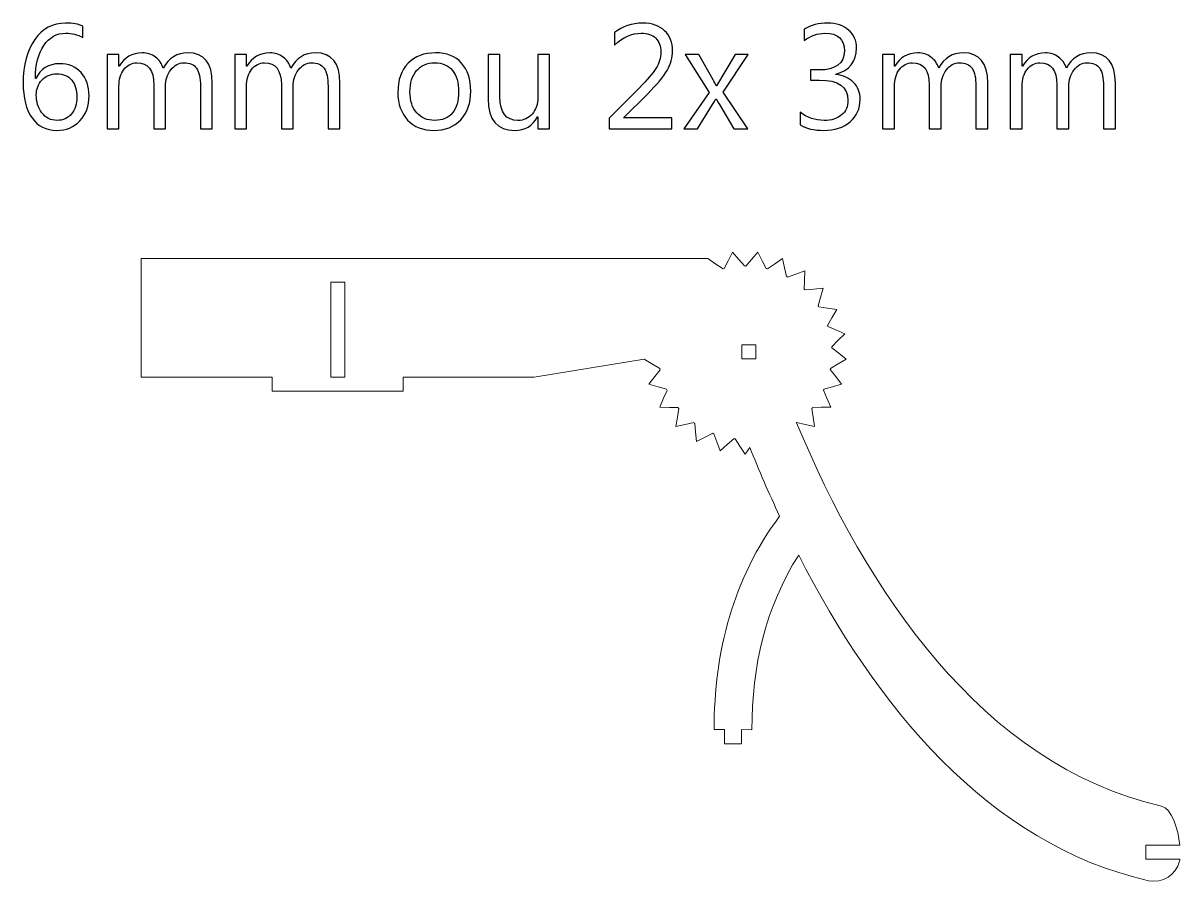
# Model space of a CAD drawing. Header units: millimetres. Extents: x -283 to 283, y -432 to 191.
# Drawn here: x -89.6 to 154.7, y -431.5 to -249.8 of the extents above; entities that cross this region are included whole.
import ezdxf

# ---------------------------------------------------------------- set-up
doc = ezdxf.new("R2010")
doc.units = ezdxf.units.MM
doc.header["$MEASUREMENT"] = 0
doc.layers.add('Camada 1', color=7, linetype='Continuous')

msp = doc.modelspace()

# ---------------------------------------------------------------- linework, layer by layer
at = {"layer": 'Camada 1', "color": 250}
for points, knots in [([(-76.9852, -250.445), (-76.9852, -250.445), (-76.9852, -252.813), (-76.9852, -252.813), (-76.9852, -252.813), (-78.1118, -252.2289), (-79.3062, -251.942), (-80.5581, -251.942), (-80.5581, -251.942), (-82.5036, -251.942), (-84.0631, -252.8078), (-85.2263, -254.5395), (-85.2263, -254.5395), (-86.3946, -256.2712), (-86.9788, -258.587), (-86.9788, -261.4922), (-86.9788, -261.4922), (-86.9788, -261.4922), (-86.9162, -261.4922), (-86.9162, -261.4922), (-86.9162, -261.4922), (-85.8991, -259.4215), (-84.2248, -258.3888), (-81.9038, -258.3888), (-81.9038, -258.3888), (-79.9895, -258.3888), (-78.4665, -259.0043), (-77.3347, -260.23), (-77.3347, -260.23), (-76.2028, -261.4557), (-75.6395, -263.0987), (-75.6395, -265.159), (-75.6395, -265.159), (-75.6395, -267.3079), (-76.2863, -269.0605), (-77.5798, -270.4218), (-77.5798, -270.4218), (-78.8733, -271.7831), (-80.5163, -272.4612), (-82.514, -272.4612), (-82.514, -272.4612), (-84.7151, -272.4612), (-86.4416, -271.5849), (-87.6934, -269.8324), (-87.6934, -269.8324), (-88.9504, -268.0799), (-89.5763, -265.6232), (-89.5763, -262.452), (-89.5763, -262.452), (-89.5763, -258.6131), (-88.7522, -255.5462), (-87.1144, -253.2564), (-87.1144, -253.2564), (-85.4766, -250.9614), (-83.312, -249.8139), (-80.6206, -249.8139), (-80.6206, -249.8139), (-79.0924, -249.8139), (-77.8771, -250.0278), (-76.9852, -250.445)], [0, 0, 0, 0, 0.0625, 0.0625, 0.0625, 0.0625, 0.125, 0.125, 0.125, 0.125, 0.1875, 0.1875, 0.1875, 0.1875, 0.25, 0.25, 0.25, 0.25, 0.3125, 0.3125, 0.3125, 0.3125, 0.375, 0.375, 0.375, 0.375, 0.4375, 0.4375, 0.4375, 0.4375, 0.5, 0.5, 0.5, 0.5, 0.5625, 0.5625, 0.5625, 0.5625, 0.625, 0.625, 0.625, 0.625, 0.6875, 0.6875, 0.6875, 0.6875, 0.75, 0.75, 0.75, 0.75, 0.8125, 0.8125, 0.8125, 0.8125, 0.875, 0.875, 0.875, 0.875, 1, 1, 1, 1]), ([(47.3976, -272.0961), (47.3976, -272.0961), (34.1911, -272.0961), (34.1911, -272.0961), (34.1911, -272.0961), (34.1911, -272.0961), (34.1911, -269.8637), (34.1911, -269.8637), (34.1911, -269.8637), (34.1911, -269.8637), (40.5805, -263.4638), (40.5805, -263.4638), (40.5805, -263.4638), (42.2078, -261.8313), (43.3762, -260.4751), (44.0699, -259.3902), (44.0699, -259.3902), (44.7688, -258.3053), (45.1183, -257.1474), (45.1183, -255.9113), (45.1183, -255.9113), (45.1183, -254.649), (44.7584, -253.6737), (44.0334, -252.9799), (44.0334, -252.9799), (43.3084, -252.2862), (42.2809, -251.942), (40.9456, -251.942), (40.9456, -251.942), (38.9897, -251.942), (37.1172, -252.7765), (35.3229, -254.4456), (35.3229, -254.4456), (35.3229, -254.4456), (35.3229, -251.8168), (35.3229, -251.8168), (35.3229, -251.8168), (37.0337, -250.4815), (39.0262, -249.8139), (41.3003, -249.8139), (41.3003, -249.8139), (43.2562, -249.8139), (44.7897, -250.3459), (45.9111, -251.4048), (45.9111, -251.4048), (47.0325, -252.4636), (47.5958, -253.8875), (47.5958, -255.6713), (47.5958, -255.6713), (47.5958, -257.0744), (47.2046, -258.4462), (46.4327, -259.7867), (46.4327, -259.7867), (45.6555, -261.1271), (44.2681, -262.791), (42.26, -264.7782), (42.26, -264.7782), (42.26, -264.7782), (37.2006, -269.775), (37.2006, -269.775), (37.2006, -269.775), (37.2006, -269.775), (37.2006, -269.8324), (37.2006, -269.8324), (37.2006, -269.8324), (37.2006, -269.8324), (47.3976, -269.8324), (47.3976, -269.8324), (47.3976, -269.8324), (47.3976, -269.8324), (47.3976, -272.0961), (47.3976, -272.0961)], [0, 0, 0, 0, 0.05263158, 0.05263158, 0.05263158, 0.05263158, 0.10526316, 0.10526316, 0.10526316, 0.10526316, 0.15789474, 0.15789474, 0.15789474, 0.15789474, 0.21052632, 0.21052632, 0.21052632, 0.21052632, 0.26315789, 0.26315789, 0.26315789, 0.26315789, 0.31578947, 0.31578947, 0.31578947, 0.31578947, 0.36842105, 0.36842105, 0.36842105, 0.36842105, 0.42105263, 0.42105263, 0.42105263, 0.42105263, 0.47368421, 0.47368421, 0.47368421, 0.47368421, 0.52631579, 0.52631579, 0.52631579, 0.52631579, 0.57894737, 0.57894737, 0.57894737, 0.57894737, 0.63157895, 0.63157895, 0.63157895, 0.63157895, 0.68421053, 0.68421053, 0.68421053, 0.68421053, 0.73684211, 0.73684211, 0.73684211, 0.73684211, 0.78947368, 0.78947368, 0.78947368, 0.78947368, 0.84210526, 0.84210526, 0.84210526, 0.84210526, 0.89473684, 0.89473684, 0.89473684, 0.89473684, 1, 1, 1, 1]), ([(74.5358, -271.2876), (74.5358, -271.2876), (74.5358, -268.5806), (74.5358, -268.5806), (74.5358, -268.5806), (76.0327, -269.7646), (77.7227, -270.354), (79.6056, -270.354), (79.6056, -270.354), (81.1339, -270.354), (82.3544, -269.9732), (83.2672, -269.2065), (83.2672, -269.2065), (84.1799, -268.445), (84.6337, -267.4175), (84.6337, -266.1187), (84.6337, -266.1187), (84.6337, -263.2604), (82.6047, -261.8261), (78.5364, -261.8261), (78.5364, -261.8261), (78.5364, -261.8261), (76.7212, -261.8261), (76.7212, -261.8261), (76.7212, -261.8261), (76.7212, -261.8261), (76.7212, -259.7032), (76.7212, -259.7032), (76.7212, -259.7032), (76.7212, -259.7032), (78.4477, -259.7032), (78.4477, -259.7032), (78.4477, -259.7032), (82.0623, -259.7032), (83.8722, -258.3575), (83.8722, -255.6713), (83.8722, -255.6713), (83.8722, -253.1834), (82.49, -251.942), (79.7308, -251.942), (79.7308, -251.942), (78.1921, -251.942), (76.7421, -252.4636), (75.3755, -253.512), (75.3755, -253.512), (75.3755, -253.512), (75.3755, -251.0709), (75.3755, -251.0709), (75.3755, -251.0709), (76.7786, -250.2364), (78.4425, -249.8139), (80.3567, -249.8139), (80.3567, -249.8139), (82.2031, -249.8139), (83.674, -250.3042), (84.7798, -251.2848), (84.7798, -251.2848), (85.8855, -252.2602), (86.4384, -253.512), (86.4384, -255.0402), (86.4384, -255.0402), (86.4384, -257.9246), (84.9727, -259.7814), (82.0362, -260.6055), (82.0362, -260.6055), (82.0362, -260.6055), (82.0362, -260.6681), (82.0362, -260.6681), (82.0362, -260.6681), (83.6166, -260.8194), (84.8736, -261.3723), (85.8021, -262.3216), (85.8021, -262.3216), (86.7357, -263.2761), (87.2051, -264.4653), (87.2051, -265.8892), (87.2051, -265.8892), (87.2051, -267.8556), (86.4958, -269.4464), (85.0875, -270.6513), (85.0875, -270.6513), (83.674, -271.8614), (81.8119, -272.4612), (79.5013, -272.4612), (79.5013, -272.4612), (77.4254, -272.4612), (75.7667, -272.07), (74.5358, -271.2876)], [0, 0, 0, 0, 0.04347826, 0.04347826, 0.04347826, 0.04347826, 0.08695652, 0.08695652, 0.08695652, 0.08695652, 0.13043478, 0.13043478, 0.13043478, 0.13043478, 0.17391304, 0.17391304, 0.17391304, 0.17391304, 0.2173913, 0.2173913, 0.2173913, 0.2173913, 0.26086957, 0.26086957, 0.26086957, 0.26086957, 0.30434783, 0.30434783, 0.30434783, 0.30434783, 0.34782609, 0.34782609, 0.34782609, 0.34782609, 0.39130435, 0.39130435, 0.39130435, 0.39130435, 0.43478261, 0.43478261, 0.43478261, 0.43478261, 0.47826087, 0.47826087, 0.47826087, 0.47826087, 0.52173913, 0.52173913, 0.52173913, 0.52173913, 0.56521739, 0.56521739, 0.56521739, 0.56521739, 0.60869565, 0.60869565, 0.60869565, 0.60869565, 0.65217391, 0.65217391, 0.65217391, 0.65217391, 0.69565217, 0.69565217, 0.69565217, 0.69565217, 0.73913043, 0.73913043, 0.73913043, 0.73913043, 0.7826087, 0.7826087, 0.7826087, 0.7826087, 0.82608696, 0.82608696, 0.82608696, 0.82608696, 0.86956522, 0.86956522, 0.86956522, 0.86956522, 0.91304348, 0.91304348, 0.91304348, 0.91304348, 1, 1, 1, 1]), ([(-49.6332, -272.0961), (-49.6332, -272.0961), (-52.1368, -272.0961), (-52.1368, -272.0961), (-52.1368, -272.0961), (-52.1368, -272.0961), (-52.1368, -263.1092), (-52.1368, -263.1092), (-52.1368, -263.1092), (-52.1368, -261.3775), (-52.408, -260.1257), (-52.9401, -259.3537), (-52.9401, -259.3537), (-53.4773, -258.5766), (-54.3744, -258.1906), (-55.6367, -258.1906), (-55.6367, -258.1906), (-56.7059, -258.1906), (-57.6187, -258.6809), (-58.3646, -259.6563), (-58.3646, -259.6563), (-59.1156, -260.6368), (-59.4912, -261.8052), (-59.4912, -263.1718), (-59.4912, -263.1718), (-59.4912, -263.1718), (-59.4912, -272.0961), (-59.4912, -272.0961), (-59.4912, -272.0961), (-59.4912, -272.0961), (-61.9948, -272.0961), (-61.9948, -272.0961), (-61.9948, -272.0961), (-61.9948, -272.0961), (-61.9948, -262.8066), (-61.9948, -262.8066), (-61.9948, -262.8066), (-61.9948, -259.7293), (-63.184, -258.1906), (-65.5572, -258.1906), (-65.5572, -258.1906), (-66.6578, -258.1906), (-67.5601, -258.6496), (-68.2747, -259.5728), (-68.2747, -259.5728), (-68.9893, -260.496), (-69.344, -261.6957), (-69.344, -263.1718), (-69.344, -263.1718), (-69.344, -263.1718), (-69.344, -272.0961), (-69.344, -272.0961), (-69.344, -272.0961), (-69.344, -272.0961), (-71.8528, -272.0961), (-71.8528, -272.0961), (-71.8528, -272.0961), (-71.8528, -272.0961), (-71.8528, -256.4485), (-71.8528, -256.4485), (-71.8528, -256.4485), (-71.8528, -256.4485), (-69.344, -256.4485), (-69.344, -256.4485), (-69.344, -256.4485), (-69.344, -256.4485), (-69.344, -258.926), (-69.344, -258.926), (-69.344, -258.926), (-69.344, -258.926), (-69.2814, -258.926), (-69.2814, -258.926), (-69.2814, -258.926), (-68.1756, -257.0275), (-66.5535, -256.0834), (-64.4254, -256.0834), (-64.4254, -256.0834), (-63.3561, -256.0834), (-62.4225, -256.3807), (-61.6297, -256.9753), (-61.6297, -256.9753), (-60.8317, -257.5699), (-60.2892, -258.3523), (-59.9919, -259.3224), (-59.9919, -259.3224), (-58.834, -257.1631), (-57.1023, -256.0834), (-54.7969, -256.0834), (-54.7969, -256.0834), (-51.3544, -256.0834), (-49.6332, -258.2062), (-49.6332, -262.452), (-49.6332, -262.452), (-49.6332, -262.452), (-49.6332, -272.0961), (-49.6332, -272.0961)], [0, 0, 0, 0, 0.04, 0.04, 0.04, 0.04, 0.08, 0.08, 0.08, 0.08, 0.12, 0.12, 0.12, 0.12, 0.16, 0.16, 0.16, 0.16, 0.2, 0.2, 0.2, 0.2, 0.24, 0.24, 0.24, 0.24, 0.28, 0.28, 0.28, 0.28, 0.32, 0.32, 0.32, 0.32, 0.36, 0.36, 0.36, 0.36, 0.4, 0.4, 0.4, 0.4, 0.44, 0.44, 0.44, 0.44, 0.48, 0.48, 0.48, 0.48, 0.52, 0.52, 0.52, 0.52, 0.56, 0.56, 0.56, 0.56, 0.6, 0.6, 0.6, 0.6, 0.64, 0.64, 0.64, 0.64, 0.68, 0.68, 0.68, 0.68, 0.72, 0.72, 0.72, 0.72, 0.76, 0.76, 0.76, 0.76, 0.8, 0.8, 0.8, 0.8, 0.84, 0.84, 0.84, 0.84, 0.88, 0.88, 0.88, 0.88, 0.92, 0.92, 0.92, 0.92, 1, 1, 1, 1]), ([(-22.6776, -272.0961), (-22.6776, -272.0961), (-25.1812, -272.0961), (-25.1812, -272.0961), (-25.1812, -272.0961), (-25.1812, -272.0961), (-25.1812, -263.1092), (-25.1812, -263.1092), (-25.1812, -263.1092), (-25.1812, -261.3775), (-25.4524, -260.1257), (-25.9845, -259.3537), (-25.9845, -259.3537), (-26.5217, -258.5766), (-27.4188, -258.1906), (-28.6811, -258.1906), (-28.6811, -258.1906), (-29.7503, -258.1906), (-30.6631, -258.6809), (-31.409, -259.6563), (-31.409, -259.6563), (-32.16, -260.6368), (-32.5356, -261.8052), (-32.5356, -263.1718), (-32.5356, -263.1718), (-32.5356, -263.1718), (-32.5356, -272.0961), (-32.5356, -272.0961), (-32.5356, -272.0961), (-32.5356, -272.0961), (-35.0392, -272.0961), (-35.0392, -272.0961), (-35.0392, -272.0961), (-35.0392, -272.0961), (-35.0392, -262.8066), (-35.0392, -262.8066), (-35.0392, -262.8066), (-35.0392, -259.7293), (-36.2284, -258.1906), (-38.6016, -258.1906), (-38.6016, -258.1906), (-39.7022, -258.1906), (-40.6045, -258.6496), (-41.3191, -259.5728), (-41.3191, -259.5728), (-42.0337, -260.496), (-42.3884, -261.6957), (-42.3884, -263.1718), (-42.3884, -263.1718), (-42.3884, -263.1718), (-42.3884, -272.0961), (-42.3884, -272.0961), (-42.3884, -272.0961), (-42.3884, -272.0961), (-44.8972, -272.0961), (-44.8972, -272.0961), (-44.8972, -272.0961), (-44.8972, -272.0961), (-44.8972, -256.4485), (-44.8972, -256.4485), (-44.8972, -256.4485), (-44.8972, -256.4485), (-42.3884, -256.4485), (-42.3884, -256.4485), (-42.3884, -256.4485), (-42.3884, -256.4485), (-42.3884, -258.926), (-42.3884, -258.926), (-42.3884, -258.926), (-42.3884, -258.926), (-42.3258, -258.926), (-42.3258, -258.926), (-42.3258, -258.926), (-41.22, -257.0275), (-39.5979, -256.0834), (-37.4698, -256.0834), (-37.4698, -256.0834), (-36.4005, -256.0834), (-35.4669, -256.3807), (-34.6741, -256.9753), (-34.6741, -256.9753), (-33.8761, -257.5699), (-33.3336, -258.3523), (-33.0363, -259.3224), (-33.0363, -259.3224), (-31.8784, -257.1631), (-30.1467, -256.0834), (-27.8413, -256.0834), (-27.8413, -256.0834), (-24.3988, -256.0834), (-22.6776, -258.2062), (-22.6776, -262.452), (-22.6776, -262.452), (-22.6776, -262.452), (-22.6776, -272.0961), (-22.6776, -272.0961)], [0, 0, 0, 0, 0.04, 0.04, 0.04, 0.04, 0.08, 0.08, 0.08, 0.08, 0.12, 0.12, 0.12, 0.12, 0.16, 0.16, 0.16, 0.16, 0.2, 0.2, 0.2, 0.2, 0.24, 0.24, 0.24, 0.24, 0.28, 0.28, 0.28, 0.28, 0.32, 0.32, 0.32, 0.32, 0.36, 0.36, 0.36, 0.36, 0.4, 0.4, 0.4, 0.4, 0.44, 0.44, 0.44, 0.44, 0.48, 0.48, 0.48, 0.48, 0.52, 0.52, 0.52, 0.52, 0.56, 0.56, 0.56, 0.56, 0.6, 0.6, 0.6, 0.6, 0.64, 0.64, 0.64, 0.64, 0.68, 0.68, 0.68, 0.68, 0.72, 0.72, 0.72, 0.72, 0.76, 0.76, 0.76, 0.76, 0.8, 0.8, 0.8, 0.8, 0.84, 0.84, 0.84, 0.84, 0.88, 0.88, 0.88, 0.88, 0.92, 0.92, 0.92, 0.92, 1, 1, 1, 1]), ([(-2.826, -272.4612), (-5.1366, -272.4612), (-6.983, -271.731), (-8.3652, -270.2705), (-8.3652, -270.2705), (-9.7422, -268.8101), (-10.4359, -266.8698), (-10.4359, -264.4549), (-10.4359, -264.4549), (-10.4359, -261.8261), (-9.7162, -259.7762), (-8.2818, -258.2949), (-8.2818, -258.2949), (-6.8422, -256.8188), (-4.9019, -256.0834), (-2.4557, -256.0834), (-2.4557, -256.0834), (-0.1242, -256.0834), (1.6962, -256.798), (3.0053, -258.2375), (3.0053, -258.2375), (4.3145, -259.6719), (4.9665, -261.6644), (4.9665, -264.2097), (4.9665, -264.2097), (4.9665, -266.7081), (4.2624, -268.7058), (2.8541, -270.208), (2.8541, -270.208), (1.4406, -271.7101), (-0.4528, -272.4612), (-2.826, -272.4612)], [0, 0, 0, 0, 0.11111111, 0.11111111, 0.11111111, 0.11111111, 0.22222222, 0.22222222, 0.22222222, 0.22222222, 0.33333333, 0.33333333, 0.33333333, 0.33333333, 0.44444444, 0.44444444, 0.44444444, 0.44444444, 0.55555556, 0.55555556, 0.55555556, 0.55555556, 0.66666667, 0.66666667, 0.66666667, 0.66666667, 0.77777778, 0.77777778, 0.77777778, 0.77777778, 1, 1, 1, 1]), ([(21.626, -272.0961), (21.626, -272.0961), (19.1224, -272.0961), (19.1224, -272.0961), (19.1224, -272.0961), (19.1224, -272.0961), (19.1224, -269.6186), (19.1224, -269.6186), (19.1224, -269.6186), (19.1224, -269.6186), (19.0598, -269.6186), (19.0598, -269.6186), (19.0598, -269.6186), (18.0218, -271.5171), (16.4101, -272.4612), (14.2299, -272.4612), (14.2299, -272.4612), (10.5006, -272.4612), (8.6385, -270.2445), (8.6385, -265.8005), (8.6385, -265.8005), (8.6385, -265.8005), (8.6385, -256.4485), (8.6385, -256.4485), (8.6385, -256.4485), (8.6385, -256.4485), (11.1265, -256.4485), (11.1265, -256.4485), (11.1265, -256.4485), (11.1265, -256.4485), (11.1265, -265.4041), (11.1265, -265.4041), (11.1265, -265.4041), (11.1265, -268.7058), (12.3939, -270.354), (14.9184, -270.354), (14.9184, -270.354), (16.1389, -270.354), (17.1456, -269.9054), (17.9384, -269.0031), (17.9384, -269.0031), (18.726, -268.1007), (19.1224, -266.922), (19.1224, -265.4615), (19.1224, -265.4615), (19.1224, -265.4615), (19.1224, -256.4485), (19.1224, -256.4485), (19.1224, -256.4485), (19.1224, -256.4485), (21.626, -256.4485), (21.626, -256.4485), (21.626, -256.4485), (21.626, -256.4485), (21.626, -272.0961), (21.626, -272.0961)], [0, 0, 0, 0, 0.06666667, 0.06666667, 0.06666667, 0.06666667, 0.13333333, 0.13333333, 0.13333333, 0.13333333, 0.2, 0.2, 0.2, 0.2, 0.26666667, 0.26666667, 0.26666667, 0.26666667, 0.33333333, 0.33333333, 0.33333333, 0.33333333, 0.4, 0.4, 0.4, 0.4, 0.46666667, 0.46666667, 0.46666667, 0.46666667, 0.53333333, 0.53333333, 0.53333333, 0.53333333, 0.6, 0.6, 0.6, 0.6, 0.66666667, 0.66666667, 0.66666667, 0.66666667, 0.73333333, 0.73333333, 0.73333333, 0.73333333, 0.8, 0.8, 0.8, 0.8, 0.86666667, 0.86666667, 0.86666667, 0.86666667, 1, 1, 1, 1]), ([(63.5616, -256.4485), (63.5616, -256.4485), (58.304, -264.3662), (58.304, -264.3662), (58.304, -264.3662), (58.304, -264.3662), (63.4677, -272.0961), (63.4677, -272.0961), (63.4677, -272.0961), (63.4677, -272.0961), (60.552, -272.0961), (60.552, -272.0961), (60.552, -272.0961), (60.552, -272.0961), (57.4799, -267.0211), (57.4799, -267.0211), (57.4799, -267.0211), (57.2869, -266.7081), (57.0574, -266.3117), (56.7914, -265.8318), (56.7914, -265.8318), (56.7914, -265.8318), (56.7288, -265.8318), (56.7288, -265.8318), (56.7288, -265.8318), (56.6766, -265.9205), (56.4419, -266.3221), (56.009, -267.0211), (56.009, -267.0211), (56.009, -267.0211), (52.8795, -272.0961), (52.8795, -272.0961), (52.8795, -272.0961), (52.8795, -272.0961), (49.9899, -272.0961), (49.9899, -272.0961), (49.9899, -272.0961), (49.9899, -272.0961), (55.3257, -264.4236), (55.3257, -264.4236), (55.3257, -264.4236), (55.3257, -264.4236), (50.2194, -256.4485), (50.2194, -256.4485), (50.2194, -256.4485), (50.2194, -256.4485), (53.1403, -256.4485), (53.1403, -256.4485), (53.1403, -256.4485), (53.1403, -256.4485), (56.1655, -261.7948), (56.1655, -261.7948), (56.1655, -261.7948), (56.3898, -262.1964), (56.6088, -262.6032), (56.8227, -263.0205), (56.8227, -263.0205), (56.8227, -263.0205), (56.8801, -263.0205), (56.8801, -263.0205), (56.8801, -263.0205), (56.8801, -263.0205), (60.792, -256.4485), (60.792, -256.4485), (60.792, -256.4485), (60.792, -256.4485), (63.5616, -256.4485), (63.5616, -256.4485)], [0, 0, 0, 0, 0.05555556, 0.05555556, 0.05555556, 0.05555556, 0.11111111, 0.11111111, 0.11111111, 0.11111111, 0.16666667, 0.16666667, 0.16666667, 0.16666667, 0.22222222, 0.22222222, 0.22222222, 0.22222222, 0.27777778, 0.27777778, 0.27777778, 0.27777778, 0.33333333, 0.33333333, 0.33333333, 0.33333333, 0.38888889, 0.38888889, 0.38888889, 0.38888889, 0.44444444, 0.44444444, 0.44444444, 0.44444444, 0.5, 0.5, 0.5, 0.5, 0.55555556, 0.55555556, 0.55555556, 0.55555556, 0.61111111, 0.61111111, 0.61111111, 0.61111111, 0.66666667, 0.66666667, 0.66666667, 0.66666667, 0.72222222, 0.72222222, 0.72222222, 0.72222222, 0.77777778, 0.77777778, 0.77777778, 0.77777778, 0.83333333, 0.83333333, 0.83333333, 0.83333333, 0.88888889, 0.88888889, 0.88888889, 0.88888889, 1, 1, 1, 1]), ([(114.1555, -272.0961), (114.1555, -272.0961), (111.6519, -272.0961), (111.6519, -272.0961), (111.6519, -272.0961), (111.6519, -272.0961), (111.6519, -263.1092), (111.6519, -263.1092), (111.6519, -263.1092), (111.6519, -261.3775), (111.3807, -260.1257), (110.8486, -259.3537), (110.8486, -259.3537), (110.3114, -258.5766), (109.4143, -258.1906), (108.152, -258.1906), (108.152, -258.1906), (107.0828, -258.1906), (106.17, -258.6809), (105.4241, -259.6563), (105.4241, -259.6563), (104.6731, -260.6368), (104.2975, -261.8052), (104.2975, -263.1718), (104.2975, -263.1718), (104.2975, -263.1718), (104.2975, -272.0961), (104.2975, -272.0961), (104.2975, -272.0961), (104.2975, -272.0961), (101.7939, -272.0961), (101.7939, -272.0961), (101.7939, -272.0961), (101.7939, -272.0961), (101.7939, -262.8066), (101.7939, -262.8066), (101.7939, -262.8066), (101.7939, -259.7293), (100.6047, -258.1906), (98.2315, -258.1906), (98.2315, -258.1906), (97.1309, -258.1906), (96.2286, -258.6496), (95.514, -259.5728), (95.514, -259.5728), (94.7994, -260.496), (94.4447, -261.6957), (94.4447, -263.1718), (94.4447, -263.1718), (94.4447, -263.1718), (94.4447, -272.0961), (94.4447, -272.0961), (94.4447, -272.0961), (94.4447, -272.0961), (91.9359, -272.0961), (91.9359, -272.0961), (91.9359, -272.0961), (91.9359, -272.0961), (91.9359, -256.4485), (91.9359, -256.4485), (91.9359, -256.4485), (91.9359, -256.4485), (94.4447, -256.4485), (94.4447, -256.4485), (94.4447, -256.4485), (94.4447, -256.4485), (94.4447, -258.926), (94.4447, -258.926), (94.4447, -258.926), (94.4447, -258.926), (94.5073, -258.926), (94.5073, -258.926), (94.5073, -258.926), (95.6131, -257.0275), (97.2352, -256.0834), (99.3633, -256.0834), (99.3633, -256.0834), (100.4326, -256.0834), (101.3662, -256.3807), (102.159, -256.9753), (102.159, -256.9753), (102.957, -257.5699), (103.4995, -258.3523), (103.7968, -259.3224), (103.7968, -259.3224), (104.9547, -257.1631), (106.6864, -256.0834), (108.9918, -256.0834), (108.9918, -256.0834), (112.4343, -256.0834), (114.1555, -258.2062), (114.1555, -262.452), (114.1555, -262.452), (114.1555, -262.452), (114.1555, -272.0961), (114.1555, -272.0961)], [0, 0, 0, 0, 0.04, 0.04, 0.04, 0.04, 0.08, 0.08, 0.08, 0.08, 0.12, 0.12, 0.12, 0.12, 0.16, 0.16, 0.16, 0.16, 0.2, 0.2, 0.2, 0.2, 0.24, 0.24, 0.24, 0.24, 0.28, 0.28, 0.28, 0.28, 0.32, 0.32, 0.32, 0.32, 0.36, 0.36, 0.36, 0.36, 0.4, 0.4, 0.4, 0.4, 0.44, 0.44, 0.44, 0.44, 0.48, 0.48, 0.48, 0.48, 0.52, 0.52, 0.52, 0.52, 0.56, 0.56, 0.56, 0.56, 0.6, 0.6, 0.6, 0.6, 0.64, 0.64, 0.64, 0.64, 0.68, 0.68, 0.68, 0.68, 0.72, 0.72, 0.72, 0.72, 0.76, 0.76, 0.76, 0.76, 0.8, 0.8, 0.8, 0.8, 0.84, 0.84, 0.84, 0.84, 0.88, 0.88, 0.88, 0.88, 0.92, 0.92, 0.92, 0.92, 1, 1, 1, 1]), ([(141.1111, -272.0961), (141.1111, -272.0961), (138.6075, -272.0961), (138.6075, -272.0961), (138.6075, -272.0961), (138.6075, -272.0961), (138.6075, -263.1092), (138.6075, -263.1092), (138.6075, -263.1092), (138.6075, -261.3775), (138.3363, -260.1257), (137.8042, -259.3537), (137.8042, -259.3537), (137.267, -258.5766), (136.3699, -258.1906), (135.1076, -258.1906), (135.1076, -258.1906), (134.0384, -258.1906), (133.1256, -258.6809), (132.3797, -259.6563), (132.3797, -259.6563), (131.6287, -260.6368), (131.2531, -261.8052), (131.2531, -263.1718), (131.2531, -263.1718), (131.2531, -263.1718), (131.2531, -272.0961), (131.2531, -272.0961), (131.2531, -272.0961), (131.2531, -272.0961), (128.7495, -272.0961), (128.7495, -272.0961), (128.7495, -272.0961), (128.7495, -272.0961), (128.7495, -262.8066), (128.7495, -262.8066), (128.7495, -262.8066), (128.7495, -259.7293), (127.5603, -258.1906), (125.1871, -258.1906), (125.1871, -258.1906), (124.0865, -258.1906), (123.1842, -258.6496), (122.4696, -259.5728), (122.4696, -259.5728), (121.755, -260.496), (121.4003, -261.6957), (121.4003, -263.1718), (121.4003, -263.1718), (121.4003, -263.1718), (121.4003, -272.0961), (121.4003, -272.0961), (121.4003, -272.0961), (121.4003, -272.0961), (118.8915, -272.0961), (118.8915, -272.0961), (118.8915, -272.0961), (118.8915, -272.0961), (118.8915, -256.4485), (118.8915, -256.4485), (118.8915, -256.4485), (118.8915, -256.4485), (121.4003, -256.4485), (121.4003, -256.4485), (121.4003, -256.4485), (121.4003, -256.4485), (121.4003, -258.926), (121.4003, -258.926), (121.4003, -258.926), (121.4003, -258.926), (121.4629, -258.926), (121.4629, -258.926), (121.4629, -258.926), (122.5687, -257.0275), (124.1908, -256.0834), (126.3189, -256.0834), (126.3189, -256.0834), (127.3882, -256.0834), (128.3218, -256.3807), (129.1146, -256.9753), (129.1146, -256.9753), (129.9126, -257.5699), (130.4551, -258.3523), (130.7524, -259.3224), (130.7524, -259.3224), (131.9103, -257.1631), (133.642, -256.0834), (135.9474, -256.0834), (135.9474, -256.0834), (139.3899, -256.0834), (141.1111, -258.2062), (141.1111, -262.452), (141.1111, -262.452), (141.1111, -262.452), (141.1111, -272.0961), (141.1111, -272.0961)], [0, 0, 0, 0, 0.04, 0.04, 0.04, 0.04, 0.08, 0.08, 0.08, 0.08, 0.12, 0.12, 0.12, 0.12, 0.16, 0.16, 0.16, 0.16, 0.2, 0.2, 0.2, 0.2, 0.24, 0.24, 0.24, 0.24, 0.28, 0.28, 0.28, 0.28, 0.32, 0.32, 0.32, 0.32, 0.36, 0.36, 0.36, 0.36, 0.4, 0.4, 0.4, 0.4, 0.44, 0.44, 0.44, 0.44, 0.48, 0.48, 0.48, 0.48, 0.52, 0.52, 0.52, 0.52, 0.56, 0.56, 0.56, 0.56, 0.6, 0.6, 0.6, 0.6, 0.64, 0.64, 0.64, 0.64, 0.68, 0.68, 0.68, 0.68, 0.72, 0.72, 0.72, 0.72, 0.76, 0.76, 0.76, 0.76, 0.8, 0.8, 0.8, 0.8, 0.84, 0.84, 0.84, 0.84, 0.88, 0.88, 0.88, 0.88, 0.92, 0.92, 0.92, 0.92, 1, 1, 1, 1]), ([(-2.6434, -258.1906), (-4.2499, -258.1906), (-5.5226, -258.7383), (-6.4615, -259.8336), (-6.4615, -259.8336), (-7.4003, -260.9289), (-7.8697, -262.4363), (-7.8697, -264.3662), (-7.8697, -264.3662), (-7.8697, -266.2178), (-7.3951, -267.6783), (-6.4458, -268.7475), (-6.4458, -268.7475), (-5.4965, -269.8168), (-4.2291, -270.354), (-2.6434, -270.354), (-2.6434, -270.354), (-1.0213, -270.354), (0.2253, -269.8272), (1.0963, -268.7788), (1.0963, -268.7788), (1.9674, -267.7304), (2.4003, -266.2387), (2.4003, -264.3036), (2.4003, -264.3036), (2.4003, -262.3476), (1.9674, -260.8403), (1.0963, -259.7814), (1.0963, -259.7814), (0.2253, -258.7174), (-1.0213, -258.1906), (-2.6434, -258.1906)], [0, 0, 0, 0, 0.11111111, 0.11111111, 0.11111111, 0.11111111, 0.22222222, 0.22222222, 0.22222222, 0.22222222, 0.33333333, 0.33333333, 0.33333333, 0.33333333, 0.44444444, 0.44444444, 0.44444444, 0.44444444, 0.55555556, 0.55555556, 0.55555556, 0.55555556, 0.66666667, 0.66666667, 0.66666667, 0.66666667, 0.77777778, 0.77777778, 0.77777778, 0.77777778, 1, 1, 1, 1]), ([(-82.4514, -260.5117), (-83.7502, -260.5117), (-84.7986, -260.9498), (-85.6018, -261.8261), (-85.6018, -261.8261), (-86.405, -262.7023), (-86.8067, -263.7351), (-86.8067, -264.9295), (-86.8067, -264.9295), (-86.8067, -266.4265), (-86.4103, -267.7043), (-85.607, -268.7632), (-85.607, -268.7632), (-84.809, -269.822), (-83.7502, -270.354), (-82.4253, -270.354), (-82.4253, -270.354), (-81.1579, -270.354), (-80.1408, -269.895), (-79.3688, -268.9718), (-79.3688, -268.9718), (-78.5917, -268.0486), (-78.2057, -266.8802), (-78.2057, -265.4615), (-78.2057, -265.4615), (-78.2057, -263.9176), (-78.576, -262.7023), (-79.3219, -261.8261), (-79.3219, -261.8261), (-80.0626, -260.9498), (-81.1109, -260.5117), (-82.4514, -260.5117)], [0, 0, 0, 0, 0.11111111, 0.11111111, 0.11111111, 0.11111111, 0.22222222, 0.22222222, 0.22222222, 0.22222222, 0.33333333, 0.33333333, 0.33333333, 0.33333333, 0.44444444, 0.44444444, 0.44444444, 0.44444444, 0.55555556, 0.55555556, 0.55555556, 0.55555556, 0.66666667, 0.66666667, 0.66666667, 0.66666667, 0.77777778, 0.77777778, 0.77777778, 0.77777778, 1, 1, 1, 1])]:
    msp.add_open_spline(points, degree=3, knots=knots, dxfattribs=at)
at = {"layer": 'Camada 1', "color": 250, "lineweight": 20}
for points, knots in [([(62.9405, -340.7885), (62.9405, -340.7885), (61.8018, -339.111), (61.8018, -339.111), (61.8018, -339.111), (61.8018, -339.111), (60.7758, -337.5998), (60.7758, -337.5998), (60.7758, -337.5998), (60.7758, -337.5998), (60.6424, -337.5999), (60.6424, -337.5999), (60.6424, -337.5999), (60.6424, -337.5999), (60.5126, -337.5667), (60.5126, -337.5667), (60.5126, -337.5667), (60.5126, -337.5667), (59.143, -338.7751), (59.143, -338.7751), (59.143, -338.7751), (59.143, -338.7751), (57.6231, -340.1168), (57.6231, -340.1168), (57.6231, -340.1168), (57.6231, -340.1168), (56.9373, -338.2088), (56.9373, -338.2088), (56.9373, -338.2088), (56.9373, -338.2088), (56.3203, -336.4925), (56.3203, -336.4925), (56.3203, -336.4925), (56.3203, -336.4925), (56.1898, -336.4591), (56.1898, -336.4591), (56.1898, -336.4591), (56.1898, -336.4591), (56.0704, -336.3935), (56.0704, -336.3935), (56.0704, -336.3935), (56.0704, -336.3935), (54.4456, -337.2224), (54.4456, -337.2224), (54.4456, -337.2224), (54.4456, -337.2224), (52.6397, -338.1439), (52.6397, -338.1439), (52.6397, -338.1439), (52.6397, -338.1439), (52.4499, -336.1253), (52.4499, -336.1253), (52.4499, -336.1253), (52.4499, -336.1253), (52.2794, -334.3117), (52.2794, -334.3117), (52.2794, -334.3117), (52.2794, -334.3117), (52.1609, -334.2467), (52.1609, -334.2467), (52.1609, -334.2467), (52.1609, -334.2467), (52.0598, -334.1519), (52.0598, -334.1519), (52.0598, -334.1519), (52.0598, -334.1519), (50.2818, -334.5502), (50.2818, -334.5502), (50.2818, -334.5502), (50.2818, -334.5502), (48.3035, -334.9937), (48.3035, -334.9937), (48.3035, -334.9937), (48.3035, -334.9937), (48.6217, -332.9913), (48.6217, -332.9913), (48.6217, -332.9913), (48.6217, -332.9913), (48.9071, -331.1943), (48.9071, -331.1943), (48.9071, -331.1943), (48.9071, -331.1943), (48.8087, -331.102), (48.8087, -331.102), (48.8087, -331.102), (48.8087, -331.102), (48.733, -330.9828), (48.733, -330.9828), (48.733, -330.9828), (48.733, -330.9828), (46.9134, -330.9266), (46.9134, -330.9266), (46.9134, -330.9266), (46.9134, -330.9266), (44.8869, -330.8642), (44.8869, -330.8642), (44.8869, -330.8642), (44.8869, -330.8642), (45.693, -329.0038), (45.693, -329.0038), (45.693, -329.0038), (45.693, -329.0038), (46.4158, -327.3353), (46.4158, -327.3353), (46.4158, -327.3353), (46.4158, -327.3353), (46.344, -327.2224), (46.344, -327.2224), (46.344, -327.2224), (46.344, -327.2224), (46.2996, -327.0859), (46.2996, -327.0859), (46.2996, -327.0859), (46.2996, -327.0859), (44.5519, -326.5791), (44.5519, -326.5791), (44.5519, -326.5791), (44.5519, -326.5791), (42.6046, -326.0148), (42.6046, -326.0148), (42.6046, -326.0148), (42.6046, -326.0148), (43.848, -324.4132), (43.848, -324.4132), (43.848, -324.4132), (43.848, -324.4132), (44.9624, -322.9777), (44.9624, -322.9777), (44.9624, -322.9777), (44.9624, -322.9777), (44.9214, -322.8517), (44.9214, -322.8517), (44.9214, -322.8517), (44.9214, -322.8517), (44.9122, -322.7064), (44.9122, -322.7064), (44.9122, -322.7064), (44.9122, -322.7064), (43.3457, -321.7809), (43.3457, -321.7809), (43.3457, -321.7809), (43.3457, -321.7809), (41.5999, -320.7501), (41.5999, -320.7501), (41.5999, -320.7501), (41.5999, -320.7501), (41.604, -320.7469), (41.604, -320.7469), (41.604, -320.7469), (41.604, -320.7469), (18.3866, -324.5253), (18.3866, -324.5253), (18.3866, -324.5253), (18.3866, -324.5253), (-9.2801, -324.5253), (-9.2801, -324.5253), (-9.2801, -324.5253), (-9.2801, -324.5253), (-9.2801, -327.4838), (-9.2801, -327.4838), (-9.2801, -327.4838), (-9.2801, -327.4838), (-36.9467, -327.4838), (-36.9467, -327.4838), (-36.9467, -327.4838), (-36.9467, -327.4838), (-36.9467, -324.5253), (-36.9467, -324.5253), (-36.9467, -324.5253), (-36.9467, -324.5253), (-64.6134, -324.5253), (-64.6134, -324.5253), (-64.6134, -324.5253), (-64.6134, -324.5253), (-64.6134, -299.5253), (-64.6134, -299.5253), (-64.6134, -299.5253), (-64.6134, -299.5253), (18.3866, -299.5253), (18.3866, -299.5253), (18.3866, -299.5253), (18.3866, -299.5253), (55.0656, -299.5253), (55.0656, -299.5253), (55.0656, -299.5253), (55.0656, -299.5253), (56.7421, -300.6655), (56.7421, -300.6655), (56.7421, -300.6655), (56.7421, -300.6655), (58.2521, -301.6924), (58.2521, -301.6924), (58.2521, -301.6924), (58.2521, -301.6924), (58.3625, -301.6486), (58.3625, -301.6486), (58.3625, -301.6486), (58.3625, -301.6486), (58.5076, -301.6302), (58.5076, -301.6302), (58.5076, -301.6302), (58.5076, -301.6302), (59.3376, -299.9987), (59.3376, -299.9987), (59.3376, -299.9987), (59.3376, -299.9987), (60.2568, -298.1915), (60.2568, -298.1915), (60.2568, -298.1915), (60.2568, -298.1915), (61.597, -299.7128), (61.597, -299.7128), (61.597, -299.7128), (61.597, -299.7128), (62.806, -301.085), (62.806, -301.085), (62.806, -301.085), (62.806, -301.085), (62.9222, -301.0703), (62.9222, -301.0703), (62.9222, -301.0703), (62.9222, -301.0703), (63.0653, -301.0883), (63.0653, -301.0883), (63.0653, -301.0883), (63.0653, -301.0883), (64.2767, -299.7124), (64.2767, -299.7124), (64.2767, -299.7124), (64.2767, -299.7124), (65.6164, -298.1905), (65.6164, -298.1905), (65.6164, -298.1905), (65.6164, -298.1905), (66.5363, -299.9974), (66.5363, -299.9974), (66.5363, -299.9974), (66.5363, -299.9974), (67.3672, -301.6293), (67.3672, -301.6293), (67.3672, -301.6293), (67.3672, -301.6293), (67.4826, -301.6439), (67.4826, -301.6439), (67.4826, -301.6439), (67.4826, -301.6439), (67.6145, -301.696), (67.6145, -301.696), (67.6145, -301.696), (67.6145, -301.696), (69.1319, -300.6634), (69.1319, -300.6634), (69.1319, -300.6634), (69.1319, -300.6634), (70.808, -299.5223), (70.808, -299.5223), (70.808, -299.5223), (70.808, -299.5223), (71.2496, -301.5012), (71.2496, -301.5012), (71.2496, -301.5012), (71.2496, -301.5012), (71.6491, -303.2912), (71.6491, -303.2912), (71.6491, -303.2912), (71.6491, -303.2912), (71.7571, -303.3338), (71.7571, -303.3338), (71.7571, -303.3338), (71.7571, -303.3338), (71.8695, -303.4153), (71.8695, -303.4153), (71.8695, -303.4153), (71.8695, -303.4153), (73.5981, -302.7918), (73.5981, -302.7918), (73.5981, -302.7918), (73.5981, -302.7918), (75.5053, -302.1034), (75.5053, -302.1034), (75.5053, -302.1034), (75.5053, -302.1034), (75.441, -304.1299), (75.441, -304.1299), (75.441, -304.1299), (75.441, -304.1299), (75.3828, -305.9653), (75.3828, -305.9653), (75.3828, -305.9653), (75.3828, -305.9653), (75.4771, -306.0337), (75.4771, -306.0337), (75.4771, -306.0337), (75.4771, -306.0337), (75.5637, -306.1383), (75.5637, -306.1383), (75.5637, -306.1383), (75.5637, -306.1383), (77.3948, -305.9639), (77.3948, -305.9639), (77.3948, -305.9639), (77.3948, -305.9639), (79.4132, -305.7715), (79.4132, -305.7715), (79.4132, -305.7715), (79.4132, -305.7715), (78.8469, -307.7184), (78.8469, -307.7184), (78.8469, -307.7184), (78.8469, -307.7184), (78.3337, -309.4833), (78.3337, -309.4833), (78.3337, -309.4833), (78.3337, -309.4833), (78.4086, -309.5738), (78.4086, -309.5738), (78.4086, -309.5738), (78.4086, -309.5738), (78.4652, -309.694), (78.4652, -309.694), (78.4652, -309.694), (78.4652, -309.694), (80.2833, -309.9806), (80.2833, -309.9806), (80.2833, -309.9806), (80.2833, -309.9806), (82.2862, -310.2962), (82.2862, -310.2962), (82.2862, -310.2962), (82.2862, -310.2962), (81.2536, -312.041), (81.2536, -312.041), (81.2536, -312.041), (81.2536, -312.041), (80.3169, -313.624), (80.3169, -313.624), (80.3169, -313.624), (80.3169, -313.624), (80.3676, -313.7318), (80.3676, -313.7318), (80.3676, -313.7318), (80.3676, -313.7318), (80.3921, -313.8595), (80.3921, -313.8595), (80.3921, -313.8595), (80.3921, -313.8595), (82.0822, -314.5894), (82.0822, -314.5894), (82.0822, -314.5894), (82.0822, -314.5894), (83.9437, -315.3931), (83.9437, -315.3931), (83.9437, -315.3931), (83.9437, -315.3931), (82.5096, -316.8264), (82.5096, -316.8264), (82.5096, -316.8264), (82.5096, -316.8264), (81.2085, -318.1269), (81.2085, -318.1269), (81.2085, -318.1269), (81.2085, -318.1269), (81.2313, -318.2462), (81.2313, -318.2462), (81.2313, -318.2462), (81.2313, -318.2462), (81.2233, -318.3737), (81.2233, -318.3737), (81.2233, -318.3737), (81.2233, -318.3737), (82.6786, -319.5009), (82.6786, -319.5009), (82.6786, -319.5009), (82.6786, -319.5009), (84.2817, -320.7422), (84.2817, -320.7422), (84.2817, -320.7422), (84.2817, -320.7422), (82.5364, -321.7739), (82.5364, -321.7739), (82.5364, -321.7739), (82.5364, -321.7739), (80.9526, -322.7099), (80.9526, -322.7099), (80.9526, -322.7099), (80.9526, -322.7099), (80.9449, -322.8337), (80.9449, -322.8337), (80.9449, -322.8337), (80.9449, -322.8337), (80.9061, -322.9533), (80.9061, -322.9533), (80.9061, -322.9533), (80.9061, -322.9533), (82.0349, -324.4063), (82.0349, -324.4063), (82.0349, -324.4063), (82.0349, -324.4063), (83.279, -326.0073), (83.279, -326.0073), (83.279, -326.0073), (83.279, -326.0073), (81.3318, -326.5725), (81.3318, -326.5725), (81.3318, -326.5725), (81.3318, -326.5725), (79.5659, -327.085), (79.5659, -327.085), (79.5659, -327.085), (79.5659, -327.085), (79.5268, -327.2058), (79.5268, -327.2058), (79.5268, -327.2058), (79.5268, -327.2058), (79.4602, -327.3108), (79.4602, -327.3108), (79.4602, -327.3108), (79.4602, -327.3108), (80.1915, -328.9975), (80.1915, -328.9975), (80.1915, -328.9975), (80.1915, -328.9975), (80.9983, -330.8576), (80.9983, -330.8576), (80.9983, -330.8576), (80.9983, -330.8576), (78.9718, -330.9208), (78.9718, -330.9208), (78.9718, -330.9208), (78.9718, -330.9208), (77.1356, -330.978), (77.1356, -330.978), (77.1356, -330.978), (77.1356, -330.978), (77.0659, -331.0878), (77.0659, -331.0878), (77.0659, -331.0878), (77.0659, -331.0878), (76.9757, -331.1726), (76.9757, -331.1726), (76.9757, -331.1726), (76.9757, -331.1726), (77.2643, -332.9861), (77.2643, -332.9861), (77.2643, -332.9861), (77.2643, -332.9861), (77.5833, -334.9884), (77.5833, -334.9884), (77.5833, -334.9884), (77.5833, -334.9884), (75.6047, -334.5456), (75.6047, -334.5456), (75.6047, -334.5456), (75.6047, -334.5456), (73.8137, -334.1448), (73.8137, -334.1448), (73.8137, -334.1448), (73.8137, -334.1448), (73.783, -334.1737), (73.783, -334.1737), (73.783, -334.1737), (88.2896, -369.1616), (112.7577, -406.4553), (150.8423, -415.1076), (150.8423, -415.1076), (152.9735, -415.5918), (154.367, -419.8798), (154.7259, -423.34), (154.7259, -423.34), (154.7259, -423.34), (147.5542, -423.34), (147.5542, -423.34), (147.5542, -423.34), (147.5542, -423.34), (147.5542, -426.34), (147.5542, -426.34), (147.5542, -426.34), (147.5542, -426.34), (154.7307, -426.34), (154.7307, -426.34), (154.7307, -426.34), (154.7111, -426.4707), (154.6885, -426.5953), (154.6622, -426.7113), (154.6622, -426.7113), (153.9911, -429.6653), (151.0344, -431.5272), (148.0804, -430.8561), (148.0804, -430.8561), (114.1142, -423.1394), (90.422, -393.7986), (74.2203, -362.1281), (74.2203, -362.1281), (67.1934, -373.0542), (64.3641, -385.6361), (64.3578, -398.9754), (64.3578, -398.9754), (64.3578, -398.9754), (62.1438, -398.9743), (62.1438, -398.9743), (62.1438, -398.9743), (62.1438, -398.9743), (62.1438, -401.9745), (62.1438, -401.9745), (62.1438, -401.9745), (62.1438, -401.9745), (58.5718, -401.9745), (58.5718, -401.9745), (58.5718, -401.9745), (58.5718, -401.9745), (58.5718, -398.9727), (58.5718, -398.9727), (58.5718, -398.9727), (58.5718, -398.9727), (56.3578, -398.9716), (56.3578, -398.9716), (56.3578, -398.9716), (56.3656, -382.4587), (60.3826, -366.981), (70.1996, -353.9086), (70.1996, -353.9086), (67.9324, -349.0619), (65.8322, -344.1997), (63.8901, -339.3895), (63.8901, -339.3895), (63.8901, -339.3895), (62.9405, -340.7885), (62.9405, -340.7885)], [0, 0, 0, 0, 0.0075188, 0.0075188, 0.0075188, 0.0075188, 0.01503759, 0.01503759, 0.01503759, 0.01503759, 0.02255639, 0.02255639, 0.02255639, 0.02255639, 0.03007519, 0.03007519, 0.03007519, 0.03007519, 0.03759398, 0.03759398, 0.03759398, 0.03759398, 0.04511278, 0.04511278, 0.04511278, 0.04511278, 0.05263158, 0.05263158, 0.05263158, 0.05263158, 0.06015038, 0.06015038, 0.06015038, 0.06015038, 0.06766917, 0.06766917, 0.06766917, 0.06766917, 0.07518797, 0.07518797, 0.07518797, 0.07518797, 0.08270677, 0.08270677, 0.08270677, 0.08270677, 0.09022556, 0.09022556, 0.09022556, 0.09022556, 0.09774436, 0.09774436, 0.09774436, 0.09774436, 0.10526316, 0.10526316, 0.10526316, 0.10526316, 0.11278195, 0.11278195, 0.11278195, 0.11278195, 0.12030075, 0.12030075, 0.12030075, 0.12030075, 0.12781955, 0.12781955, 0.12781955, 0.12781955, 0.13533835, 0.13533835, 0.13533835, 0.13533835, 0.14285714, 0.14285714, 0.14285714, 0.14285714, 0.15037594, 0.15037594, 0.15037594, 0.15037594, 0.15789474, 0.15789474, 0.15789474, 0.15789474, 0.16541353, 0.16541353, 0.16541353, 0.16541353, 0.17293233, 0.17293233, 0.17293233, 0.17293233, 0.18045113, 0.18045113, 0.18045113, 0.18045113, 0.18796992, 0.18796992, 0.18796992, 0.18796992, 0.19548872, 0.19548872, 0.19548872, 0.19548872, 0.20300752, 0.20300752, 0.20300752, 0.20300752, 0.21052632, 0.21052632, 0.21052632, 0.21052632, 0.21804511, 0.21804511, 0.21804511, 0.21804511, 0.22556391, 0.22556391, 0.22556391, 0.22556391, 0.23308271, 0.23308271, 0.23308271, 0.23308271, 0.2406015, 0.2406015, 0.2406015, 0.2406015, 0.2481203, 0.2481203, 0.2481203, 0.2481203, 0.2556391, 0.2556391, 0.2556391, 0.2556391, 0.26315789, 0.26315789, 0.26315789, 0.26315789, 0.27067669, 0.27067669, 0.27067669, 0.27067669, 0.27819549, 0.27819549, 0.27819549, 0.27819549, 0.28571429, 0.28571429, 0.28571429, 0.28571429, 0.29323308, 0.29323308, 0.29323308, 0.29323308, 0.30075188, 0.30075188, 0.30075188, 0.30075188, 0.30827068, 0.30827068, 0.30827068, 0.30827068, 0.31578947, 0.31578947, 0.31578947, 0.31578947, 0.32330827, 0.32330827, 0.32330827, 0.32330827, 0.33082707, 0.33082707, 0.33082707, 0.33082707, 0.33834586, 0.33834586, 0.33834586, 0.33834586, 0.34586466, 0.34586466, 0.34586466, 0.34586466, 0.35338346, 0.35338346, 0.35338346, 0.35338346, 0.36090226, 0.36090226, 0.36090226, 0.36090226, 0.36842105, 0.36842105, 0.36842105, 0.36842105, 0.37593985, 0.37593985, 0.37593985, 0.37593985, 0.38345865, 0.38345865, 0.38345865, 0.38345865, 0.39097744, 0.39097744, 0.39097744, 0.39097744, 0.39849624, 0.39849624, 0.39849624, 0.39849624, 0.40601504, 0.40601504, 0.40601504, 0.40601504, 0.41353383, 0.41353383, 0.41353383, 0.41353383, 0.42105263, 0.42105263, 0.42105263, 0.42105263, 0.42857143, 0.42857143, 0.42857143, 0.42857143, 0.43609023, 0.43609023, 0.43609023, 0.43609023, 0.44360902, 0.44360902, 0.44360902, 0.44360902, 0.45112782, 0.45112782, 0.45112782, 0.45112782, 0.45864662, 0.45864662, 0.45864662, 0.45864662, 0.46616541, 0.46616541, 0.46616541, 0.46616541, 0.47368421, 0.47368421, 0.47368421, 0.47368421, 0.48120301, 0.48120301, 0.48120301, 0.48120301, 0.4887218, 0.4887218, 0.4887218, 0.4887218, 0.4962406, 0.4962406, 0.4962406, 0.4962406, 0.5037594, 0.5037594, 0.5037594, 0.5037594, 0.5112782, 0.5112782, 0.5112782, 0.5112782, 0.51879699, 0.51879699, 0.51879699, 0.51879699, 0.52631579, 0.52631579, 0.52631579, 0.52631579, 0.53383459, 0.53383459, 0.53383459, 0.53383459, 0.54135338, 0.54135338, 0.54135338, 0.54135338, 0.54887218, 0.54887218, 0.54887218, 0.54887218, 0.55639098, 0.55639098, 0.55639098, 0.55639098, 0.56390977, 0.56390977, 0.56390977, 0.56390977, 0.57142857, 0.57142857, 0.57142857, 0.57142857, 0.57894737, 0.57894737, 0.57894737, 0.57894737, 0.58646617, 0.58646617, 0.58646617, 0.58646617, 0.59398496, 0.59398496, 0.59398496, 0.59398496, 0.60150376, 0.60150376, 0.60150376, 0.60150376, 0.60902256, 0.60902256, 0.60902256, 0.60902256, 0.61654135, 0.61654135, 0.61654135, 0.61654135, 0.62406015, 0.62406015, 0.62406015, 0.62406015, 0.63157895, 0.63157895, 0.63157895, 0.63157895, 0.63909774, 0.63909774, 0.63909774, 0.63909774, 0.64661654, 0.64661654, 0.64661654, 0.64661654, 0.65413534, 0.65413534, 0.65413534, 0.65413534, 0.66165414, 0.66165414, 0.66165414, 0.66165414, 0.66917293, 0.66917293, 0.66917293, 0.66917293, 0.67669173, 0.67669173, 0.67669173, 0.67669173, 0.68421053, 0.68421053, 0.68421053, 0.68421053, 0.69172932, 0.69172932, 0.69172932, 0.69172932, 0.69924812, 0.69924812, 0.69924812, 0.69924812, 0.70676692, 0.70676692, 0.70676692, 0.70676692, 0.71428571, 0.71428571, 0.71428571, 0.71428571, 0.72180451, 0.72180451, 0.72180451, 0.72180451, 0.72932331, 0.72932331, 0.72932331, 0.72932331, 0.73684211, 0.73684211, 0.73684211, 0.73684211, 0.7443609, 0.7443609, 0.7443609, 0.7443609, 0.7518797, 0.7518797, 0.7518797, 0.7518797, 0.7593985, 0.7593985, 0.7593985, 0.7593985, 0.76691729, 0.76691729, 0.76691729, 0.76691729, 0.77443609, 0.77443609, 0.77443609, 0.77443609, 0.78195489, 0.78195489, 0.78195489, 0.78195489, 0.78947368, 0.78947368, 0.78947368, 0.78947368, 0.79699248, 0.79699248, 0.79699248, 0.79699248, 0.80451128, 0.80451128, 0.80451128, 0.80451128, 0.81203008, 0.81203008, 0.81203008, 0.81203008, 0.81954887, 0.81954887, 0.81954887, 0.81954887, 0.82706767, 0.82706767, 0.82706767, 0.82706767, 0.83458647, 0.83458647, 0.83458647, 0.83458647, 0.84210526, 0.84210526, 0.84210526, 0.84210526, 0.84962406, 0.84962406, 0.84962406, 0.84962406, 0.85714286, 0.85714286, 0.85714286, 0.85714286, 0.86466165, 0.86466165, 0.86466165, 0.86466165, 0.87218045, 0.87218045, 0.87218045, 0.87218045, 0.87969925, 0.87969925, 0.87969925, 0.87969925, 0.88721805, 0.88721805, 0.88721805, 0.88721805, 0.89473684, 0.89473684, 0.89473684, 0.89473684, 0.90225564, 0.90225564, 0.90225564, 0.90225564, 0.90977444, 0.90977444, 0.90977444, 0.90977444, 0.91729323, 0.91729323, 0.91729323, 0.91729323, 0.92481203, 0.92481203, 0.92481203, 0.92481203, 0.93233083, 0.93233083, 0.93233083, 0.93233083, 0.93984962, 0.93984962, 0.93984962, 0.93984962, 0.94736842, 0.94736842, 0.94736842, 0.94736842, 0.95488722, 0.95488722, 0.95488722, 0.95488722, 0.96240602, 0.96240602, 0.96240602, 0.96240602, 0.96992481, 0.96992481, 0.96992481, 0.96992481, 0.97744361, 0.97744361, 0.97744361, 0.97744361, 0.98496241, 0.98496241, 0.98496241, 0.98496241, 1, 1, 1, 1]), ([(-21.6134, -324.5253), (-21.6134, -324.5253), (-24.6134, -324.5253), (-24.6134, -324.5253), (-24.6134, -324.5253), (-24.6134, -324.5253), (-24.6134, -304.5253), (-24.6134, -304.5253), (-24.6134, -304.5253), (-24.6134, -304.5253), (-21.6134, -304.5253), (-21.6134, -304.5253), (-21.6134, -304.5253), (-21.6134, -304.5253), (-21.6134, -324.5253), (-21.6134, -324.5253)], [0, 0, 0, 0, 0.2, 0.2, 0.2, 0.2, 0.4, 0.4, 0.4, 0.4, 0.6, 0.6, 0.6, 0.6, 1, 1, 1, 1]), ([(65.2065, -320.7072), (65.2065, -320.7072), (62.2065, -320.7072), (62.2065, -320.7072), (62.2065, -320.7072), (62.2065, -320.7072), (62.2065, -317.7072), (62.2065, -317.7072), (62.2065, -317.7072), (62.2065, -317.7072), (65.2065, -317.7072), (65.2065, -317.7072), (65.2065, -317.7072), (65.2065, -317.7072), (65.2065, -320.7072), (65.2065, -320.7072)], [0, 0, 0, 0, 0.2, 0.2, 0.2, 0.2, 0.4, 0.4, 0.4, 0.4, 0.6, 0.6, 0.6, 0.6, 1, 1, 1, 1])]:
    msp.add_open_spline(points, degree=3, knots=knots, dxfattribs=at)

doc.saveas('drawing.dxf')
